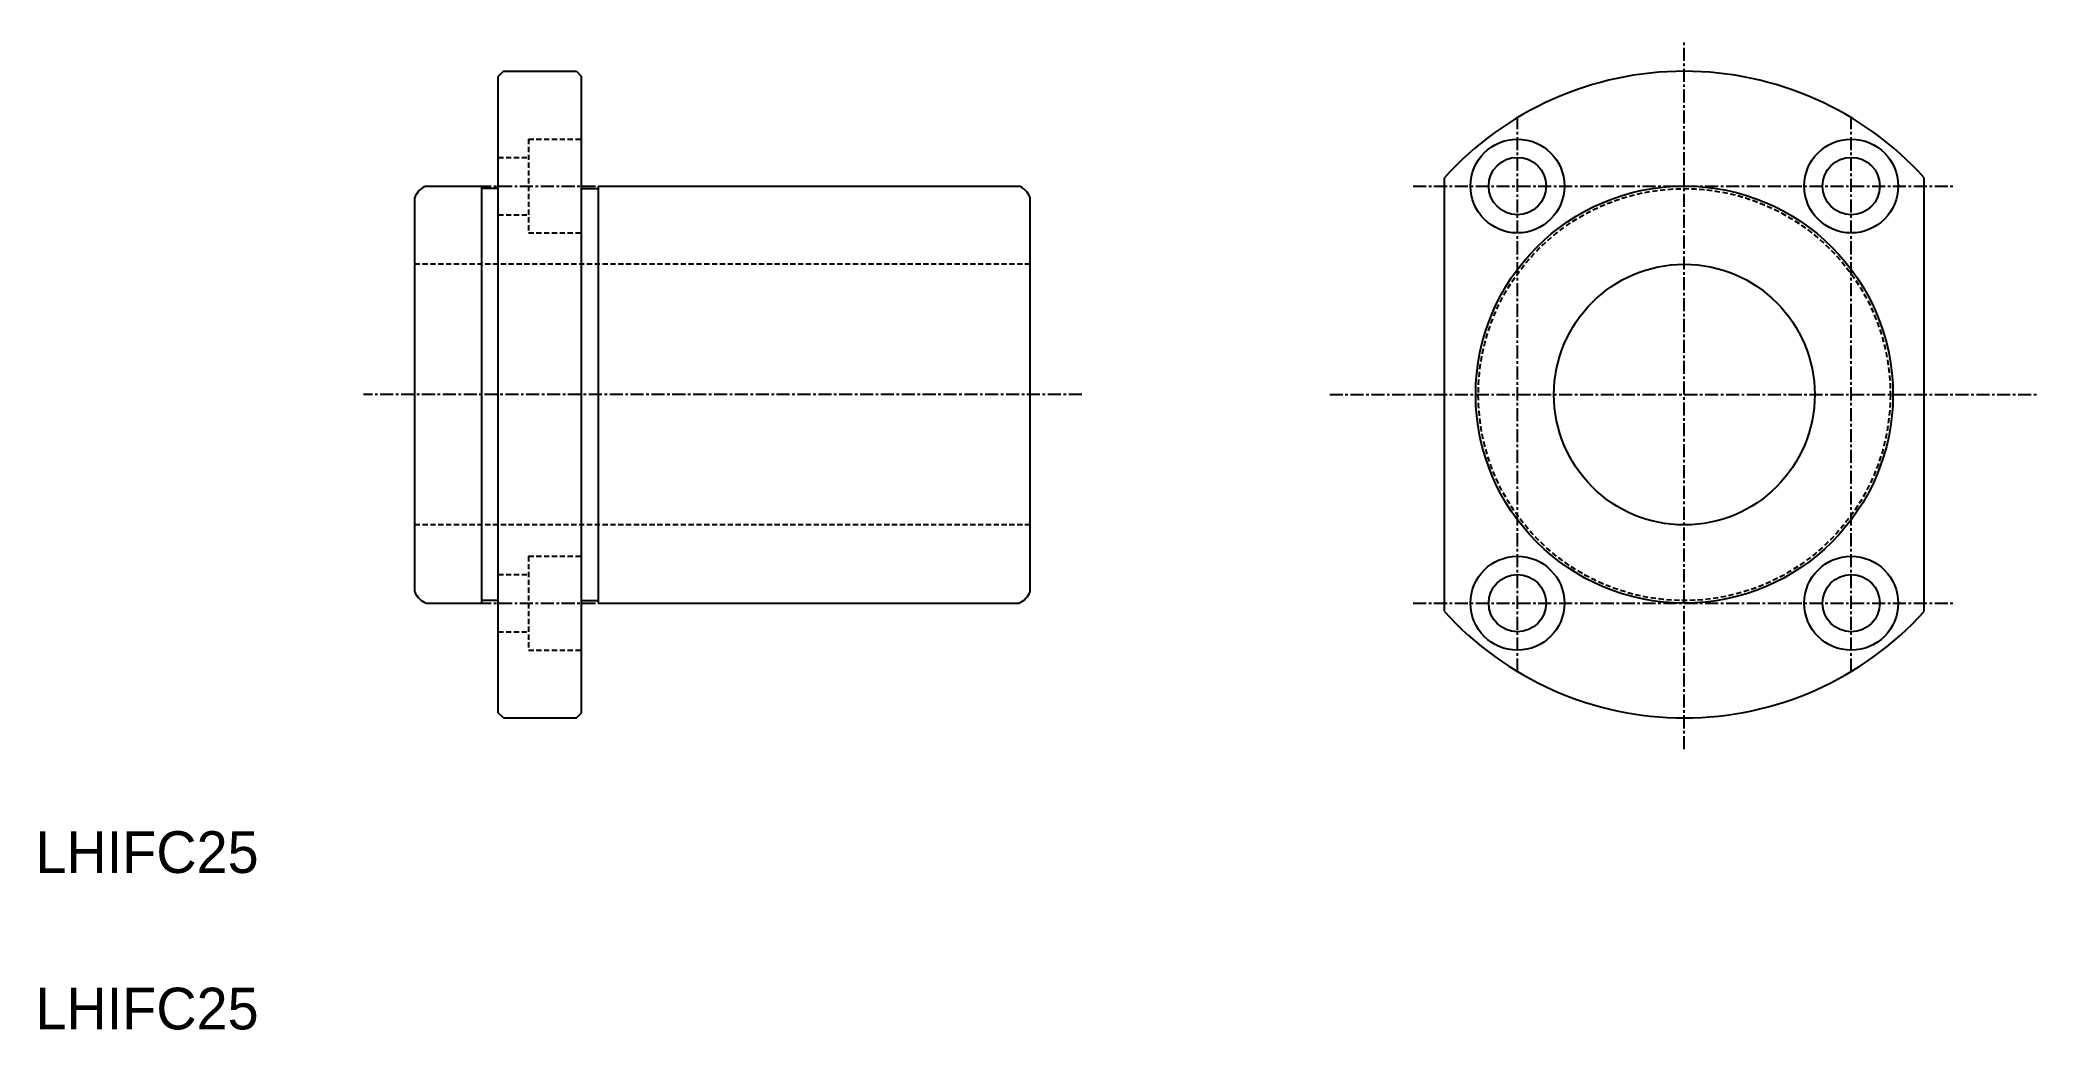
# Model space of a CAD drawing. Extents: x 229 to 421, y 125 to 220.
import ezdxf

# ---------------------------------------------------------------- set-up
doc = ezdxf.new("R2010")
doc.units = 0
doc.linetypes.add('CENTER', pattern=[2, 1.25, -0.25, 0.25, -0.25])
doc.linetypes.add('DASHED', pattern=[0.75, 0.5, -0.25])
doc.layers.get('0').update_dxf_attribs({"linetype": 'CONTINUOUS'})
doc.layers.add('CENTER', color=1, linetype='CENTER')

msp = doc.modelspace()

# ---------------------------------------------------------------- linework, layer by layer
at = {"color": 7, "linetype": 'CONTINUOUS'}
for p, q in [((273.35, 217.28), (272.85, 216.78)), ((272.85, 155.78), (272.85, 216.78)), ((273.35, 217.28), (280.35, 217.28)), ((280.35, 217.28), (280.85, 216.78)), ((280.85, 155.78), (280.85, 216.78)), ((363.56, 165.5), (363.56, 207.07)), ((409.56, 165.5), (409.56, 207.07)), ((264.85, 167.37), (264.85, 205.19)), ((265.94, 206.28), (271.25, 206.28)), ((271.25, 206.28), (271.25, 166.28)), ((272.85, 206.03), (271.25, 206.03)), ((280.85, 206.03), (282.45, 206.03)), ((282.45, 166.28), (282.45, 206.28)), ((282.45, 206.28), (322.76, 206.28)), ((323.85, 167.37), (323.85, 205.19)), ((265.94, 166.28), (271.25, 166.28)), ((272.85, 166.53), (271.25, 166.53)), ((280.85, 166.53), (282.45, 166.53)), ((282.45, 166.28), (322.76, 166.28)), ((273.35, 155.28), (272.85, 155.78)), ((273.35, 155.28), (280.35, 155.28)), ((280.35, 155.28), (280.85, 155.78))]:
    msp.add_line(p, q, dxfattribs=at)
at = {"color": 3, "linetype": 'DASHED'}
for p, q in [((272.85, 209.03), (275.75, 209.03)), ((275.75, 210.78), (280.85, 210.78)), ((275.75, 210.78), (275.75, 201.78)), ((272.85, 203.53), (275.75, 203.53)), ((275.75, 201.78), (280.85, 201.78)), ((323.85, 198.78), (264.85, 198.78)), ((323.85, 173.78), (264.85, 173.78)), ((275.75, 170.78), (280.85, 170.78)), ((275.75, 170.78), (275.75, 161.78)), ((272.85, 169.03), (275.75, 169.03)), ((272.85, 163.53), (275.75, 163.53)), ((275.75, 161.78), (280.85, 161.78))]:
    msp.add_line(p, q, dxfattribs=at)
at = {"color": 7, "linetype": 'CONTINUOUS'}
for centre, radius in [((370.56, 206.28), 4.5), ((370.56, 206.28), 2.75), ((402.56, 206.28), 4.5), ((402.56, 206.28), 2.75), ((386.56, 186.28), 20), ((386.56, 186.28), 12.5), ((370.56, 166.28), 4.5), ((402.56, 166.28), 4.5), ((370.56, 166.28), 2.75), ((402.56, 166.28), 2.75)]:
    msp.add_circle(centre, radius, dxfattribs=at)
at = {"color": 3, "linetype": 'DASHED'}
msp.add_circle((386.56, 186.28), 19.75, dxfattribs=at)
at = {"color": 7, "linetype": 'CONTINUOUS'}
for centre, radius, start, end in [((386.56, 186.28), 31, 42.1034, 137.8966), ((266.7, 204.43), 2, 112.3316, 157.6684), ((322, 204.43), 2, 22.3316, 67.6684), ((266.7, 168.13), 2, 202.3316, 247.6684), ((322, 168.13), 2, 292.3316, 337.6684), ((386.56, 186.28), 31, 222.1034, 317.8966)]:
    msp.add_arc(centre, radius, start, end, dxfattribs=at)
at = {"layer": 'CENTER', "color": 1, "linetype": 'CENTER'}
for p, q in [((386.56, 152.28), (386.56, 220.28)), ((370.56, 159.73), (370.56, 212.84)), ((402.56, 159.73), (402.56, 212.84)), ((270.93, 206.28), (283.2, 206.28)), ((360.56, 206.28), (412.56, 206.28)), ((328.79, 186.28), (259.95, 186.28)), ((352.56, 186.28), (420.56, 186.28)), ((270.93, 166.28), (283.2, 166.28)), ((360.56, 166.28), (412.56, 166.28))]:
    msp.add_line(p, q, dxfattribs=at)

# ---------------------------------------------------------------- texts
at = {"color": 7, "linetype": 'CONTINUOUS'}
for p in [(228.48, 140.41), (228.48, 125.41)]:
    msp.add_text('LHIFC25', height=4, dxfattribs=at).set_placement(p)

doc.saveas('drawing.dxf')
